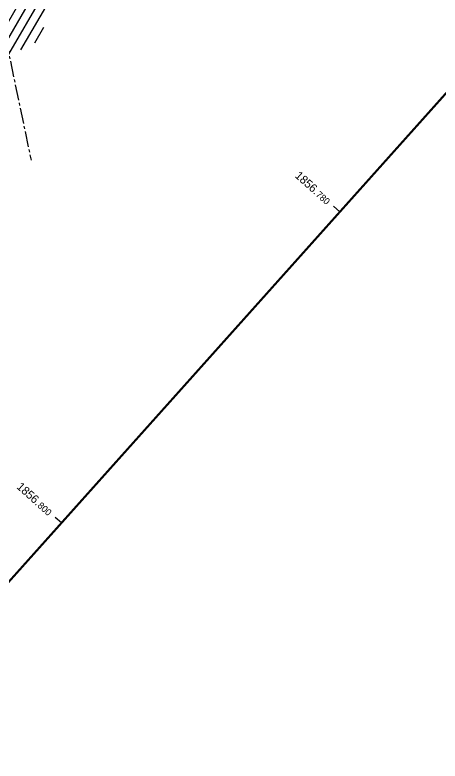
# Model space of a CAD drawing. Header units: metres. Extents: x -2858 to 512, y -1995 to 1252.
# Drawn here: x -2017.17 to -1996.79, y -1578.5 to -1542.76 of the extents above; entities that cross this region are included whole.
import ezdxf

# ---------------------------------------------------------------- set-up
doc = ezdxf.new("R2010")
doc.units = ezdxf.units.M
doc.linetypes.add('AXES2', pattern=[28.575, 19.05, -3.175, 3.175, -3.175])
for name, color, linetype in [('Bâtiments Hachures', 174, 'Continuous'), ('Carroyage(2)', 7, 'Continuous'), ('Carroyage(2)_Textes', 7, 'Continuous'), ('Limites', 1, 'AXES2')]:
    doc.layers.add(name, color=color, linetype=linetype)
doc.styles.get("Standard").update_dxf_attribs({"font": 'arial.ttf'})

msp = doc.modelspace()

# ---------------------------------------------------------------- hatches: boundary and pattern name
at = {"layer": 'Bâtiments Hachures'}
h = msp.add_hatch(dxfattribs=at)
h.set_pattern_fill('_U', color=256, scale=0.4, angle=-120.1474, style=0, pattern_type=0)
h.set_pattern_definition([(239.85264, (-2034.9983, -1468.91026), (0.3458946, -0.2008902), [])])
h.paths.add_polyline_path([(-2018.042, -1541.81), (-2017.722, -1543.374), (-2017.442, -1544.729), (-2015.944, -1543.953), (-2013.251, -1534), (-2019.321, -1535.791), (-2018.711, -1538.757)])

# ---------------------------------------------------------------- linework, layer by layer
at = {"layer": 'Carroyage(2)'}
for p, q in [((-2001.596, -1552.192), (-2001.894, -1551.925)), ((-2014.937, -1567.092), (-2015.235, -1566.826))]:
    msp.add_line(p, q, dxfattribs=at)
at = {"layer": 'Carroyage(2)', "const_width": 0.1}
msp.add_lwpolyline([(-2176.72, -1585.733), (-2096.183, -1657.839), (-1938.363, -1481.564), (-2062.783, -1370.17), (-2192.921, -1515.526)], dxfattribs=at)
at = {"layer": 'Limites', "ltscale": 0.04, "flags": 128}
msp.add_lwpolyline([(-2017.262, -1457.883), (-2038.139, -1463.177), (-2037.626, -1465.896), (-2036.73, -1470.658), (-2035.262, -1478.584), (-2033.648, -1483.119), (-2033.75, -1483.153), (-2033.654, -1483.438), (-2033.577, -1483.412), (-2032.097, -1487.478), (-2027.486, -1500.592), (-2025.824, -1505.402), (-2024.103, -1513.439), (-2020.379, -1530.91), (-2019.321, -1535.791), (-2016.395, -1549.712)], dxfattribs=at)

# ---------------------------------------------------------------- texts
at = {"layer": 'Carroyage(2)_Textes', "width": 0.95}
for s, height, p in [('1856.', 0.4, (-2003.781, -1550.505)), ('780', 0.32, (-2002.776, -1551.404)), ('1856.', 0.4, (-2017.121, -1565.405)), ('800', 0.32, (-2016.116, -1566.305))]:
    msp.add_text(s, height=height, rotation=318.1618, dxfattribs=at).set_placement(p)

doc.saveas('drawing.dxf')
